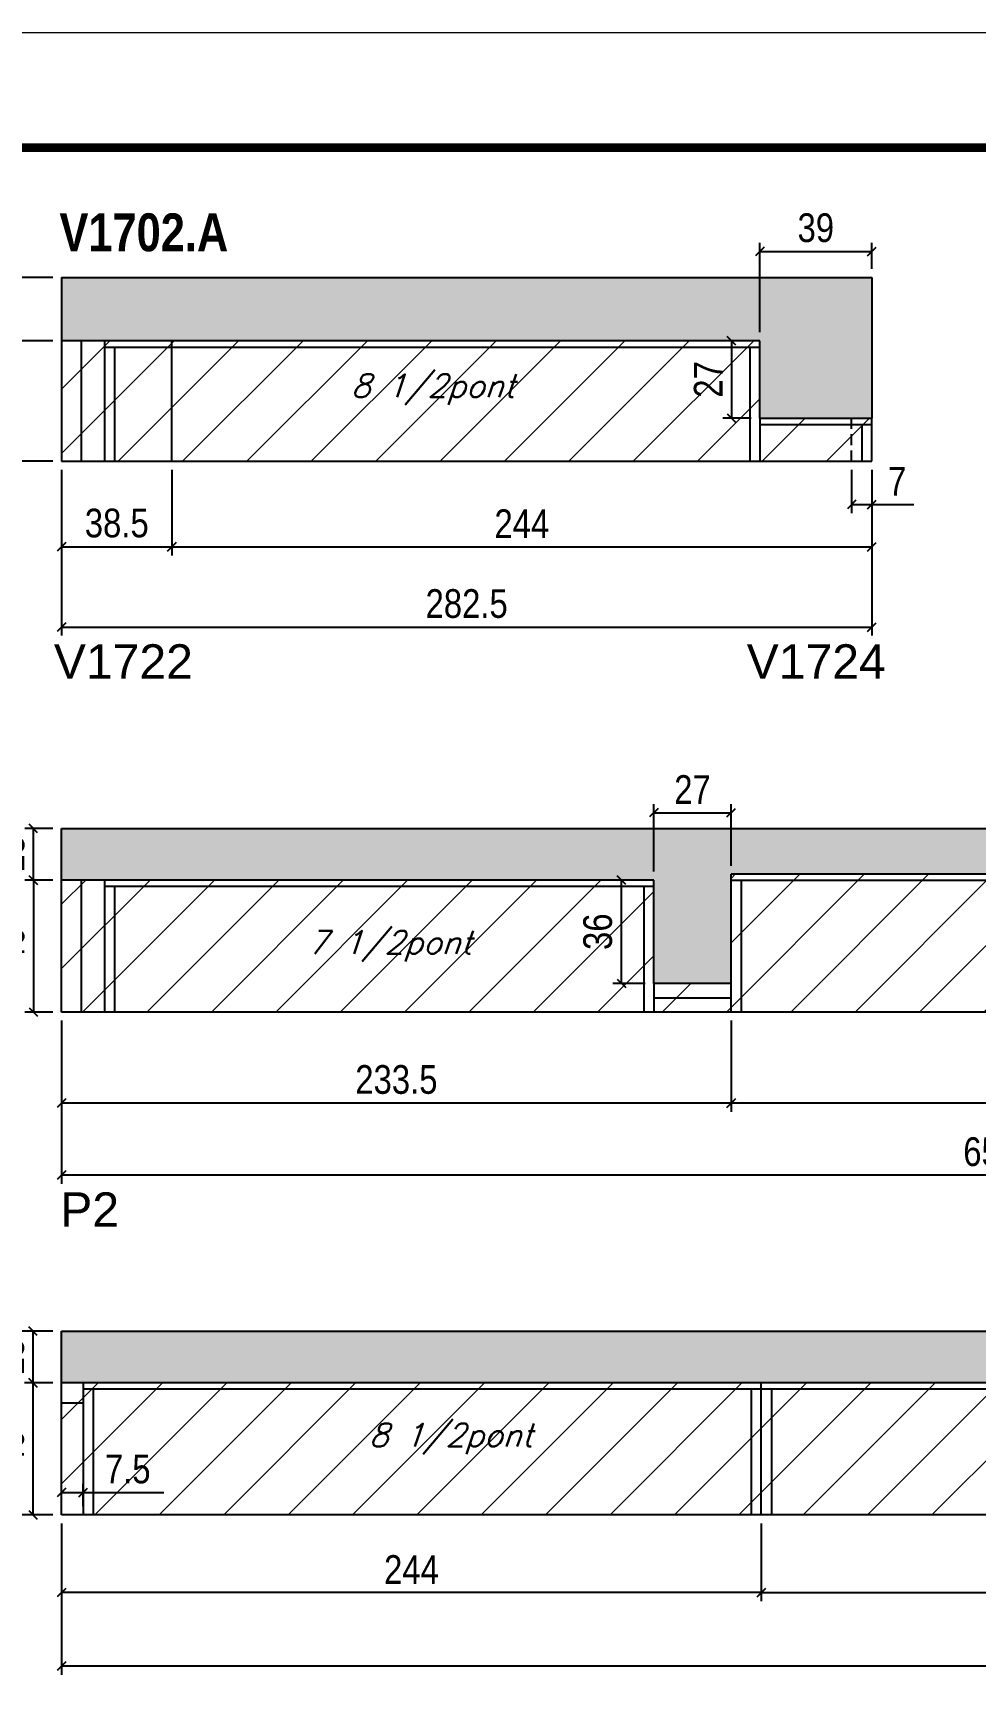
# Model space of a CAD drawing. Extents: x 3309 to 10008, y -2522 to 14608.
# Drawn here: x 6994 to 7323, y 12884 to 13459 of the extents above; entities that cross this region are included whole.
import ezdxf

# ---------------------------------------------------------------- set-up
doc = ezdxf.new("R2010")
doc.units = 0
doc.linetypes.add('DASHED', pattern=[0.75, 0.5, -0.25])
doc.linetypes.add('HIDDEN', pattern=[0.375, 0.25, -0.125])
for name, color, linetype in [('5', 5, 'Continuous'), ('COTA', 241, 'Continuous'), ('NOMENCLATURA', 7, 'Continuous'), ('Painéis', 200, 'Continuous'), ('SARR_2.2x10', 60, 'Continuous'), ('SARR_2.2x7', 40, 'Continuous'), ('SARR_3.5x7', 81, 'Continuous'), ('texto', 7, 'Continuous')]:
    doc.layers.add(name, color=color, linetype=linetype)
for name, color, linetype, lineweight in [('Folhas', 255, 'Continuous', 9), ('Hachura', 251, 'Continuous', 9), ('SARRAFO DE PRESSAO', 251, 'DASHED', 9)]:
    doc.layers.add(name, color=color, linetype=linetype, lineweight=lineweight)
doc.styles.add('COTA TECNICA', font='techl___.ttf', dxfattribs={"height": 10})
doc.styles.add('Romans', font='romans.shx')
doc.styles.get("Standard").update_dxf_attribs({"font": 'arial.ttf'})
doc.styles.add('TECNICA', font='techb___.ttf', dxfattribs={"height": 10})
doc.dimstyles.new('PAINEL', dxfattribs={"dimtxt": 10, "dimasz": 3, "dimexe": 3, "dimexo": 3, "dimgap": 3, "dimtad": 1, "dimdec": 1, "dimzin": 12, "dimdsep": 46, "dimtxsty": 'COTA TECNICA', "dimblk1": 'OBLIQUE', "dimblk2": 'OBLIQUE', "dimsah": 1, "dimcen": 0.9, "dimclrd": 4, "dimclre": 4, "dimclrt": 240, "dimadec": 1, "dimazin": 3, "dimtfac": 1, "dimtdec": 1, "dimtmove": 0, "dimatfit": 3, "dimfxl": 1, "dimtolj": 1, "dimtzin": 12, "dimarcsym": 0})

# ---------------------------------------------------------------- blocks, each defined once
blk = doc.blocks.new('9999999999')
at = {"layer": 'Folhas'}
blk.add_lwpolyline([(98138.98, 34190.21), (99623.98, 34190.21), (99623.98, 35240.21), (98138.98, 35240.21)], close=True, dxfattribs=at)
at = {"layer": 'Folhas', "color": 30, "const_width": 3}
blk.add_lwpolyline([(98213.98, 34230.21), (99583.98, 34230.21), (99583.98, 35200.21), (98213.98, 35200.21)], close=True, dxfattribs=at)
blk = doc.blocks.new('_Oblique')
at = {"color": 0, "linetype": 'ByBlock', "lineweight": -2}
blk.add_line((-0.5, -0.5), (0.5, 0.5), dxfattribs=at)
blk = doc.blocks.new('*D2428')
at = {"layer": 'COTA', "color": 4, "lineweight": -2, "transparency": 16777216}
for p, q in [((7004.1, 13307.02), (7004.1, 13249.2)), ((7286.6, 13307.02), (7286.6, 13249.2)), ((7004.1, 13252.2), (7286.6, 13252.2))]:
    blk.add_line(p, q, dxfattribs=at)
at = {"layer": 'Defpoints', "color": 0, "transparency": 16777216}
for p in [(7004.1, 13310.02), (7286.6, 13310.02), (7286.6, 13252.2)]:
    blk.add_point(p, dxfattribs=at)
at = {"layer": 'COTA', "color": 4, "lineweight": -2, "transparency": 16777216, "xscale": 3, "yscale": 3, "zscale": 3, "rotation": 180}
blk.add_blockref('_Oblique', (7004.1, 13252.2), dxfattribs=at)
at = {"layer": 'COTA', "color": 4, "lineweight": -2, "transparency": 16777216, "xscale": 3, "yscale": 3, "zscale": 3}
blk.add_blockref('_Oblique', (7286.6, 13252.2), dxfattribs=at)
at = {"layer": 'COTA', "color": 240, "transparency": 16777216, "insert": (7145.35, 13260.33), "char_height": 10, "attachment_point": 5, "style": 'COTA TECNICA'}
blk.add_mtext('\\A1;282.5', dxfattribs=at)
blk = doc.blocks.new('*D2429')
at = {"layer": 'COTA', "color": 4, "lineweight": -2, "transparency": 16777216}
for p, q in [((7001.1, 13374.02), (6980.42, 13374.02)), ((6983.42, 13352.02), (6983.42, 13374.02)), ((7001.1, 13352.02), (6980.42, 13352.02))]:
    blk.add_line(p, q, dxfattribs=at)
at = {"layer": 'Defpoints', "color": 0, "transparency": 16777216}
for p in [(6983.42, 13374.02), (7004.1, 13374.02), (7004.1, 13352.02)]:
    blk.add_point(p, dxfattribs=at)
at = {"layer": 'COTA', "color": 4, "lineweight": -2, "transparency": 16777216, "xscale": 3, "yscale": 3, "zscale": 3}
for p, rotation in [((6983.42, 13374.02), 90), ((6983.42, 13352.02), 270)]:
    blk.add_blockref('_Oblique', p, dxfattribs=dict(at, rotation=rotation))
at = {"layer": 'COTA', "color": 240, "transparency": 16777216, "insert": (6975.42, 13363.02), "char_height": 10, "attachment_point": 5, "rotation": 90, "style": 'COTA TECNICA'}
blk.add_mtext('\\A1;22', dxfattribs=at)
blk = doc.blocks.new('*D2430')
at = {"layer": 'COTA', "color": 4, "lineweight": -2, "transparency": 16777216}
for p, q in [((7001.1, 13352.02), (6980.42, 13352.02)), ((6983.42, 13352.02), (6983.42, 13310.02)), ((7001.1, 13310.02), (6980.42, 13310.02))]:
    blk.add_line(p, q, dxfattribs=at)
at = {"layer": 'Defpoints', "color": 0, "transparency": 16777216}
for p in [(7004.1, 13352.02), (6983.42, 13310.02), (7004.1, 13310.02)]:
    blk.add_point(p, dxfattribs=at)
at = {"layer": 'COTA', "color": 4, "lineweight": -2, "transparency": 16777216, "xscale": 3, "yscale": 3, "zscale": 3}
for p, rotation in [((6983.42, 13352.02), 90), ((6983.42, 13310.02), 270)]:
    blk.add_blockref('_Oblique', p, dxfattribs=dict(at, rotation=rotation))
at = {"layer": 'COTA', "color": 240, "transparency": 16777216, "insert": (6975.34, 13331.02), "char_height": 10, "attachment_point": 5, "rotation": 90, "style": 'COTA TECNICA'}
blk.add_mtext('\\A1;42', dxfattribs=at)
blk = doc.blocks.new('*D2431')
at = {"layer": 'COTA', "color": 4, "lineweight": -2, "transparency": 16777216}
for p, q in [((7001.1, 13374.02), (6950.18, 13374.02)), ((6953.18, 13310.02), (6953.18, 13374.02)), ((7001.1, 13310.02), (6950.18, 13310.02))]:
    blk.add_line(p, q, dxfattribs=at)
at = {"layer": 'Defpoints', "color": 0, "transparency": 16777216}
for p in [(6953.18, 13374.02), (7004.1, 13374.02), (7004.1, 13310.02)]:
    blk.add_point(p, dxfattribs=at)
at = {"layer": 'COTA', "color": 4, "lineweight": -2, "transparency": 16777216, "xscale": 3, "yscale": 3, "zscale": 3}
for p, rotation in [((6953.18, 13374.02), 90), ((6953.18, 13310.02), 270)]:
    blk.add_blockref('_Oblique', p, dxfattribs=dict(at, rotation=rotation))
at = {"layer": 'COTA', "color": 240, "transparency": 16777216, "insert": (6945.08, 13342.02), "char_height": 10, "attachment_point": 5, "rotation": 90, "style": 'COTA TECNICA'}
blk.add_mtext('\\A1;64', dxfattribs=at)
blk = doc.blocks.new('*D2432')
at = {"layer": 'COTA', "color": 4, "lineweight": -2, "transparency": 16777216}
for p, q in [((7004.1, 13307.02), (7004.1, 13277.15)), ((7042.6, 13307.02), (7042.6, 13277.15)), ((7004.1, 13280.15), (7042.6, 13280.15))]:
    blk.add_line(p, q, dxfattribs=at)
at = {"layer": 'Defpoints', "color": 0, "transparency": 16777216}
for p in [(7004.1, 13310.02), (7042.6, 13310.02), (7042.6, 13280.15)]:
    blk.add_point(p, dxfattribs=at)
at = {"layer": 'COTA', "color": 4, "lineweight": -2, "transparency": 16777216, "xscale": 3, "yscale": 3, "zscale": 3, "rotation": 180}
blk.add_blockref('_Oblique', (7004.1, 13280.15), dxfattribs=at)
at = {"layer": 'COTA', "color": 4, "lineweight": -2, "transparency": 16777216, "xscale": 3, "yscale": 3, "zscale": 3}
blk.add_blockref('_Oblique', (7042.6, 13280.15), dxfattribs=at)
at = {"layer": 'COTA', "color": 240, "transparency": 16777216, "insert": (7023.35, 13288.4), "char_height": 10, "attachment_point": 5, "style": 'COTA TECNICA'}
blk.add_mtext('\\A1;38.5', dxfattribs=at)
blk = doc.blocks.new('*D2433')
at = {"layer": 'COTA', "color": 4, "lineweight": -2, "transparency": 16777216}
for p, q in [((7042.6, 13307.02), (7042.6, 13277.15)), ((7286.6, 13307.02), (7286.6, 13277.15)), ((7042.6, 13280.15), (7286.6, 13280.15))]:
    blk.add_line(p, q, dxfattribs=at)
at = {"layer": 'Defpoints', "color": 0, "transparency": 16777216}
for p in [(7042.6, 13310.02), (7286.6, 13310.02), (7286.6, 13280.15)]:
    blk.add_point(p, dxfattribs=at)
at = {"layer": 'COTA', "color": 4, "lineweight": -2, "transparency": 16777216, "xscale": 3, "yscale": 3, "zscale": 3, "rotation": 180}
blk.add_blockref('_Oblique', (7042.6, 13280.15), dxfattribs=at)
at = {"layer": 'COTA', "color": 4, "lineweight": -2, "transparency": 16777216, "xscale": 3, "yscale": 3, "zscale": 3}
blk.add_blockref('_Oblique', (7286.6, 13280.15), dxfattribs=at)
at = {"layer": 'COTA', "color": 240, "transparency": 16777216, "insert": (7164.6, 13288.23), "char_height": 10, "attachment_point": 5, "style": 'COTA TECNICA'}
blk.add_mtext('\\A1;244', dxfattribs=at)
blk = doc.blocks.new('*D2434')
at = {"layer": 'COTA', "color": 4, "lineweight": -2, "transparency": 16777216}
for p, q in [((7279.6, 13307.02), (7279.6, 13291.93)), ((7286.6, 13307.02), (7286.6, 13291.93)), ((7279.6, 13294.93), (7286.6, 13294.93)), ((7286.6, 13294.93), (7301.33, 13294.93))]:
    blk.add_line(p, q, dxfattribs=at)
at = {"layer": 'Defpoints', "color": 0, "transparency": 16777216}
for p in [(7279.6, 13310.02), (7286.6, 13310.02), (7286.6, 13294.93)]:
    blk.add_point(p, dxfattribs=at)
at = {"layer": 'COTA', "color": 4, "lineweight": -2, "transparency": 16777216, "xscale": 3, "yscale": 3, "zscale": 3, "rotation": 180}
blk.add_blockref('_Oblique', (7279.6, 13294.93), dxfattribs=at)
at = {"layer": 'COTA', "color": 4, "lineweight": -2, "transparency": 16777216, "xscale": 3, "yscale": 3, "zscale": 3}
blk.add_blockref('_Oblique', (7286.6, 13294.93), dxfattribs=at)
at = {"layer": 'COTA', "color": 240, "transparency": 16777216, "insert": (7295.46, 13303.01), "char_height": 10, "attachment_point": 5, "style": 'COTA TECNICA'}
blk.add_mtext('\\A1;7', dxfattribs=at)
blk = doc.blocks.new('*D2435')
at = {"layer": 'COTA', "color": 4, "lineweight": -2, "transparency": 16777216}
for p, q in [((7247.6, 13355.02), (7247.6, 13386.1)), ((7286.6, 13377.02), (7286.6, 13386.1)), ((7247.6, 13383.1), (7286.6, 13383.1))]:
    blk.add_line(p, q, dxfattribs=at)
at = {"layer": 'Defpoints', "color": 0, "transparency": 16777216}
for p in [(7286.6, 13383.1), (7286.6, 13374.02), (7247.6, 13352.02)]:
    blk.add_point(p, dxfattribs=at)
at = {"layer": 'COTA', "color": 4, "lineweight": -2, "transparency": 16777216, "xscale": 3, "yscale": 3, "zscale": 3, "rotation": 180}
blk.add_blockref('_Oblique', (7247.6, 13383.1), dxfattribs=at)
at = {"layer": 'COTA', "color": 4, "lineweight": -2, "transparency": 16777216, "xscale": 3, "yscale": 3, "zscale": 3}
blk.add_blockref('_Oblique', (7286.6, 13383.1), dxfattribs=at)
at = {"layer": 'COTA', "color": 240, "transparency": 16777216, "insert": (7267.1, 13391.35), "char_height": 10, "attachment_point": 5, "style": 'COTA TECNICA'}
blk.add_mtext('\\A1;39', dxfattribs=at)
blk = doc.blocks.new('*D2436')
at = {"layer": 'COTA', "color": 4, "lineweight": -2, "transparency": 16777216}
for p, q in [((7244.6, 13352.02), (7234.66, 13352.02)), ((7237.66, 13352.02), (7237.66, 13325.02)), ((7244.6, 13325.02), (7234.66, 13325.02))]:
    blk.add_line(p, q, dxfattribs=at)
at = {"layer": 'Defpoints', "color": 0, "transparency": 16777216}
for p in [(7247.6, 13352.02), (7237.66, 13325.02), (7247.6, 13325.02)]:
    blk.add_point(p, dxfattribs=at)
at = {"layer": 'COTA', "color": 4, "lineweight": -2, "transparency": 16777216, "xscale": 3, "yscale": 3, "zscale": 3}
for p, rotation in [((7237.66, 13352.02), 90), ((7237.66, 13325.02), 270)]:
    blk.add_blockref('_Oblique', p, dxfattribs=dict(at, rotation=rotation))
at = {"layer": 'COTA', "color": 240, "transparency": 16777216, "insert": (7229.58, 13338.52), "char_height": 10, "attachment_point": 5, "rotation": 90, "style": 'COTA TECNICA'}
blk.add_mtext('\\A1;27', dxfattribs=at)
blk = doc.blocks.new('*D2419')
at = {"layer": 'COTA', "color": 4, "linetype": 'ByBlock', "lineweight": -2, "transparency": 16777216}
for p, q in [((7237.6, 13115), (7237.6, 13083.2)), ((7481.6, 13115), (7481.6, 13083.2)), ((7481.6, 13086.2), (7237.6, 13086.2))]:
    blk.add_line(p, q, dxfattribs=at)
at = {"layer": 'Defpoints', "color": 0, "linetype": 'ByBlock', "transparency": 16777216}
for p in [(7237.6, 13118), (7481.6, 13118), (7237.6, 13086.2)]:
    blk.add_point(p, dxfattribs=at)
at = {"layer": 'COTA', "color": 4, "linetype": 'ByBlock', "lineweight": -2, "transparency": 16777216, "xscale": 3, "yscale": 3, "zscale": 3, "rotation": 180}
blk.add_blockref('_Oblique', (7237.6, 13086.2), dxfattribs=at)
at = {"layer": 'COTA', "color": 4, "linetype": 'ByBlock', "lineweight": -2, "transparency": 16777216, "xscale": 3, "yscale": 3, "zscale": 3}
blk.add_blockref('_Oblique', (7481.6, 13086.2), dxfattribs=at)
at = {"layer": 'COTA', "color": 240, "linetype": 'ByBlock', "transparency": 16777216, "insert": (7359.6, 13094.28), "char_height": 10, "attachment_point": 5, "style": 'COTA TECNICA'}
blk.add_mtext('\\A1;244', dxfattribs=at)
blk = doc.blocks.new('*D2420')
at = {"layer": 'COTA', "color": 4, "linetype": 'ByBlock', "lineweight": -2, "transparency": 16777216}
for p, q in [((7004.1, 13115), (7004.1, 13083.2)), ((7237.6, 13115), (7237.6, 13083.2)), ((7237.6, 13086.2), (7004.1, 13086.2))]:
    blk.add_line(p, q, dxfattribs=at)
at = {"layer": 'Defpoints', "color": 0, "linetype": 'ByBlock', "transparency": 16777216}
for p in [(7004.1, 13118), (7237.6, 13118), (7004.1, 13086.2)]:
    blk.add_point(p, dxfattribs=at)
at = {"layer": 'COTA', "color": 4, "linetype": 'ByBlock', "lineweight": -2, "transparency": 16777216, "xscale": 3, "yscale": 3, "zscale": 3, "rotation": 180}
blk.add_blockref('_Oblique', (7004.1, 13086.2), dxfattribs=at)
at = {"layer": 'COTA', "color": 4, "linetype": 'ByBlock', "lineweight": -2, "transparency": 16777216, "xscale": 3, "yscale": 3, "zscale": 3}
blk.add_blockref('_Oblique', (7237.6, 13086.2), dxfattribs=at)
at = {"layer": 'COTA', "color": 240, "linetype": 'ByBlock', "transparency": 16777216, "insert": (7120.85, 13094.42), "char_height": 10, "attachment_point": 5, "style": 'COTA TECNICA'}
blk.add_mtext('\\A1;233.5', dxfattribs=at)
blk = doc.blocks.new('*D2445')
at = {"layer": 'COTA', "color": 4, "linetype": 'ByBlock', "lineweight": -2, "transparency": 16777216}
for p, q in [((7004.1, 13115), (7004.1, 13058.15)), ((7661.6, 13115), (7661.6, 13058.15)), ((7661.6, 13061.15), (7004.1, 13061.15))]:
    blk.add_line(p, q, dxfattribs=at)
at = {"layer": 'Defpoints', "color": 0, "linetype": 'ByBlock', "transparency": 16777216}
for p in [(7004.1, 13118), (7661.6, 13118), (7004.1, 13061.15)]:
    blk.add_point(p, dxfattribs=at)
at = {"layer": 'COTA', "color": 4, "linetype": 'ByBlock', "lineweight": -2, "transparency": 16777216, "xscale": 3, "yscale": 3, "zscale": 3, "rotation": 180}
blk.add_blockref('_Oblique', (7004.1, 13061.15), dxfattribs=at)
at = {"layer": 'COTA', "color": 4, "linetype": 'ByBlock', "lineweight": -2, "transparency": 16777216, "xscale": 3, "yscale": 3, "zscale": 3}
blk.add_blockref('_Oblique', (7661.6, 13061.15), dxfattribs=at)
at = {"layer": 'COTA', "color": 240, "linetype": 'ByBlock', "transparency": 16777216, "insert": (7332.85, 13069.26), "char_height": 10, "attachment_point": 5, "style": 'COTA TECNICA'}
blk.add_mtext('\\A1;657.5', dxfattribs=at)
blk = doc.blocks.new('*D2446')
at = {"layer": 'COTA', "color": 4, "lineweight": -2, "transparency": 16777216}
for p, q in [((7207.6, 13164), (7196.31, 13164)), ((7199.31, 13128), (7199.31, 13164)), ((7207.6, 13128), (7196.31, 13128))]:
    blk.add_line(p, q, dxfattribs=at)
at = {"layer": 'Defpoints', "color": 0, "transparency": 16777216}
for p in [(7199.31, 13164), (7210.6, 13164), (7210.6, 13128)]:
    blk.add_point(p, dxfattribs=at)
at = {"layer": 'COTA', "color": 4, "lineweight": -2, "transparency": 16777216, "xscale": 3, "yscale": 3, "zscale": 3}
for p, rotation in [((7199.31, 13164), 90), ((7199.31, 13128), 270)]:
    blk.add_blockref('_Oblique', p, dxfattribs=dict(at, rotation=rotation))
at = {"layer": 'COTA', "color": 240, "transparency": 16777216, "insert": (7191.09, 13146), "char_height": 10, "attachment_point": 5, "rotation": 90, "style": 'COTA TECNICA'}
blk.add_mtext('\\A1;36', dxfattribs=at)
blk = doc.blocks.new('*D2449')
at = {"layer": 'COTA', "color": 4, "lineweight": -2, "transparency": 16777216}
for p, q in [((7001.1, 13164), (6991.27, 13164)), ((6994.27, 13164), (6994.27, 13118)), ((7001.1, 13118), (6991.27, 13118))]:
    blk.add_line(p, q, dxfattribs=at)
at = {"layer": 'Defpoints', "color": 0, "transparency": 16777216}
for p in [(7004.1, 13164), (6994.27, 13118), (7004.1, 13118)]:
    blk.add_point(p, dxfattribs=at)
at = {"layer": 'COTA', "color": 4, "lineweight": -2, "transparency": 16777216, "xscale": 3, "yscale": 3, "zscale": 3}
for p, rotation in [((6994.27, 13164), 90), ((6994.27, 13118), 270)]:
    blk.add_blockref('_Oblique', p, dxfattribs=dict(at, rotation=rotation))
at = {"layer": 'COTA', "color": 240, "transparency": 16777216, "insert": (6986.17, 13141), "char_height": 10, "attachment_point": 5, "rotation": 90, "style": 'COTA TECNICA'}
blk.add_mtext('\\A1;46', dxfattribs=at)
blk = doc.blocks.new('*D2450')
at = {"layer": 'COTA', "color": 4, "lineweight": -2, "transparency": 16777216}
for p, q in [((7001.1, 13182), (6991.27, 13182)), ((6994.27, 13164), (6994.27, 13182)), ((7001.1, 13164), (6991.27, 13164))]:
    blk.add_line(p, q, dxfattribs=at)
at = {"layer": 'Defpoints', "color": 0, "transparency": 16777216}
for p in [(6994.27, 13182), (7004.1, 13182), (7004.1, 13164)]:
    blk.add_point(p, dxfattribs=at)
at = {"layer": 'COTA', "color": 4, "lineweight": -2, "transparency": 16777216, "xscale": 3, "yscale": 3, "zscale": 3}
for p, rotation in [((6994.27, 13182), 90), ((6994.27, 13164), 270)]:
    blk.add_blockref('_Oblique', p, dxfattribs=dict(at, rotation=rotation))
at = {"layer": 'COTA', "color": 240, "transparency": 16777216, "insert": (6986.18, 13173), "char_height": 10, "attachment_point": 5, "rotation": 90, "style": 'COTA TECNICA'}
blk.add_mtext('\\A1;18', dxfattribs=at)
blk = doc.blocks.new('*D2451')
at = {"layer": 'COTA', "color": 4, "lineweight": -2, "transparency": 16777216}
for p, q in [((7210.6, 13167), (7210.6, 13190.49)), ((7237.6, 13169), (7237.6, 13190.49)), ((7210.6, 13187.49), (7237.6, 13187.49))]:
    blk.add_line(p, q, dxfattribs=at)
at = {"layer": 'Defpoints', "color": 0, "transparency": 16777216}
for p in [(7237.6, 13187.49), (7237.6, 13166), (7210.6, 13164)]:
    blk.add_point(p, dxfattribs=at)
at = {"layer": 'COTA', "color": 4, "lineweight": -2, "transparency": 16777216, "xscale": 3, "yscale": 3, "zscale": 3, "rotation": 180}
blk.add_blockref('_Oblique', (7210.6, 13187.49), dxfattribs=at)
at = {"layer": 'COTA', "color": 4, "lineweight": -2, "transparency": 16777216, "xscale": 3, "yscale": 3, "zscale": 3}
blk.add_blockref('_Oblique', (7237.6, 13187.49), dxfattribs=at)
at = {"layer": 'COTA', "color": 240, "transparency": 16777216, "insert": (7224.1, 13195.56), "char_height": 10, "attachment_point": 5, "style": 'COTA TECNICA'}
blk.add_mtext('\\A1;27', dxfattribs=at)
blk = doc.blocks.new('*D2421')
at = {"layer": 'COTA', "color": 4, "linetype": 'ByBlock', "lineweight": -2, "transparency": 16777216}
for p, q in [((7004.1, 12939.71), (7004.1, 12912.59)), ((7248.1, 12939.71), (7248.1, 12912.59)), ((7248.1, 12915.59), (7004.1, 12915.59))]:
    blk.add_line(p, q, dxfattribs=at)
at = {"layer": 'Defpoints', "color": 0, "linetype": 'ByBlock', "transparency": 16777216}
for p in [(7004.1, 12942.71), (7248.1, 12942.71), (7004.1, 12915.59)]:
    blk.add_point(p, dxfattribs=at)
at = {"layer": 'COTA', "color": 4, "linetype": 'ByBlock', "lineweight": -2, "transparency": 16777216, "xscale": 3, "yscale": 3, "zscale": 3, "rotation": 180}
blk.add_blockref('_Oblique', (7004.1, 12915.59), dxfattribs=at)
at = {"layer": 'COTA', "color": 4, "linetype": 'ByBlock', "lineweight": -2, "transparency": 16777216, "xscale": 3, "yscale": 3, "zscale": 3}
blk.add_blockref('_Oblique', (7248.1, 12915.59), dxfattribs=at)
at = {"layer": 'COTA', "color": 240, "linetype": 'ByBlock', "transparency": 16777216, "insert": (7126.1, 12923.66), "char_height": 10, "attachment_point": 5, "style": 'COTA TECNICA'}
blk.add_mtext('\\A1;244', dxfattribs=at)
blk = doc.blocks.new('*D2422')
at = {"layer": 'COTA', "color": 4, "lineweight": -2, "transparency": 16777216}
for p, q in [((7248.1, 12939.71), (7248.1, 12912.59)), ((7492.1, 12939.71), (7492.1, 12912.59)), ((7248.1, 12915.59), (7492.1, 12915.59))]:
    blk.add_line(p, q, dxfattribs=at)
at = {"layer": 'Defpoints', "color": 0, "transparency": 16777216}
for p in [(7248.1, 12942.71, 0), (7492.1, 12942.71, 0), (7492.1, 12915.59)]:
    blk.add_point(p, dxfattribs=at)
at = {"layer": 'COTA', "color": 4, "lineweight": -2, "transparency": 16777216, "xscale": 3, "yscale": 3, "zscale": 3, "rotation": 180}
blk.add_blockref('_Oblique', (7248.1, 12915.59), dxfattribs=at)
at = {"layer": 'COTA', "color": 4, "lineweight": -2, "transparency": 16777216, "xscale": 3, "yscale": 3, "zscale": 3}
blk.add_blockref('_Oblique', (7492.1, 12915.59), dxfattribs=at)
at = {"layer": 'COTA', "color": 240, "transparency": 16777216, "insert": (7370.1, 12923.66), "char_height": 10, "attachment_point": 5, "style": 'COTA TECNICA'}
blk.add_mtext('\\A1;244', dxfattribs=at)
blk = doc.blocks.new('*D2455')
at = {"layer": 'COTA', "color": 4, "lineweight": -2, "transparency": 16777216}
for p, q in [((7004.1, 12939.71), (7004.1, 12886.93)), ((7683.6, 12939.71), (7683.6, 12886.93)), ((7683.6, 12889.93), (7004.1, 12889.93))]:
    blk.add_line(p, q, dxfattribs=at)
at = {"layer": 'Defpoints', "color": 0, "transparency": 16777216}
for p in [(7004.1, 12942.71, 0), (7683.6, 12942.71, 0), (7004.1, 12889.93)]:
    blk.add_point(p, dxfattribs=at)
at = {"layer": 'COTA', "color": 4, "lineweight": -2, "transparency": 16777216, "xscale": 3, "yscale": 3, "zscale": 3, "rotation": 180}
blk.add_blockref('_Oblique', (7004.1, 12889.93), dxfattribs=at)
at = {"layer": 'COTA', "color": 4, "lineweight": -2, "transparency": 16777216, "xscale": 3, "yscale": 3, "zscale": 3}
blk.add_blockref('_Oblique', (7683.6, 12889.93), dxfattribs=at)
at = {"layer": 'COTA', "color": 240, "transparency": 16777216, "insert": (7343.85, 12898.07), "char_height": 10, "attachment_point": 5, "style": 'COTA TECNICA'}
blk.add_mtext('\\A1;679.5', dxfattribs=at)
blk = doc.blocks.new('*D2456')
at = {"layer": 'COTA', "color": 4, "lineweight": -2, "transparency": 16777216}
for p, q in [((7001.1, 12988.71), (6991.15, 12988.71)), ((6994.15, 12942.71), (6994.15, 12988.71)), ((7001.1, 12942.71), (6991.15, 12942.71))]:
    blk.add_line(p, q, dxfattribs=at)
at = {"layer": 'Defpoints', "color": 0, "transparency": 16777216}
for p in [(6994.15, 12988.71), (7004.1, 12988.71), (7004.1, 12942.71)]:
    blk.add_point(p, dxfattribs=at)
at = {"layer": 'COTA', "color": 4, "lineweight": -2, "transparency": 16777216, "xscale": 3, "yscale": 3, "zscale": 3}
for p, rotation in [((6994.15, 12988.71), 90), ((6994.15, 12942.71), 270)]:
    blk.add_blockref('_Oblique', p, dxfattribs=dict(at, rotation=rotation))
at = {"layer": 'COTA', "color": 240, "transparency": 16777216, "insert": (6986.04, 12965.71), "char_height": 10, "attachment_point": 5, "rotation": 90, "style": 'COTA TECNICA'}
blk.add_mtext('\\A1;46', dxfattribs=at)
blk = doc.blocks.new('*D2457')
at = {"layer": 'COTA', "color": 4, "lineweight": -2, "transparency": 16777216}
for p, q in [((7001.1, 13006.71), (6991.15, 13006.71)), ((6994.15, 12988.71), (6994.15, 13006.71)), ((7001.1, 12988.71), (6991.15, 12988.71))]:
    blk.add_line(p, q, dxfattribs=at)
at = {"layer": 'Defpoints', "color": 0, "transparency": 16777216}
for p in [(6994.15, 13006.71), (7004.1, 13006.71), (7004.1, 12988.71)]:
    blk.add_point(p, dxfattribs=at)
at = {"layer": 'COTA', "color": 4, "lineweight": -2, "transparency": 16777216, "xscale": 3, "yscale": 3, "zscale": 3}
for p, rotation in [((6994.15, 13006.71), 90), ((6994.15, 12988.71), 270)]:
    blk.add_blockref('_Oblique', p, dxfattribs=dict(at, rotation=rotation))
at = {"layer": 'COTA', "color": 240, "transparency": 16777216, "insert": (6986.05, 12997.71), "char_height": 10, "attachment_point": 5, "rotation": 90, "style": 'COTA TECNICA'}
blk.add_mtext('\\A1;18', dxfattribs=at)
blk = doc.blocks.new('*D2458')
at = {"layer": 'COTA', "color": 4, "lineweight": -2, "transparency": 16777216}
for p, q in [((7001.1, 13006.71), (6965.52, 13006.71)), ((6968.52, 12942.71), (6968.52, 13006.71)), ((7001.1, 12942.71), (6965.52, 12942.71))]:
    blk.add_line(p, q, dxfattribs=at)
at = {"layer": 'Defpoints', "color": 0, "transparency": 16777216}
for p in [(6968.52, 13006.71), (7004.1, 13006.71), (7004.1, 12942.71)]:
    blk.add_point(p, dxfattribs=at)
at = {"layer": 'COTA', "color": 4, "lineweight": -2, "transparency": 16777216, "xscale": 3, "yscale": 3, "zscale": 3}
for p, rotation in [((6968.52, 13006.71), 90), ((6968.52, 12942.71), 270)]:
    blk.add_blockref('_Oblique', p, dxfattribs=dict(at, rotation=rotation))
at = {"layer": 'COTA', "color": 240, "transparency": 16777216, "insert": (6960.41, 12974.71), "char_height": 10, "attachment_point": 5, "rotation": 90, "style": 'COTA TECNICA'}
blk.add_mtext('\\A1;64', dxfattribs=at)
blk = doc.blocks.new('*D2459')
at = {"layer": 'COTA', "color": 4, "lineweight": -2, "transparency": 16777216}
for p, q in [((7004.1, 12945.71), (7004.1, 12953.5)), ((7011.6, 12945.71), (7011.6, 12953.5)), ((7004.1, 12950.5), (7011.6, 12950.5)), ((7011.6, 12950.5), (7039.75, 12950.5))]:
    blk.add_line(p, q, dxfattribs=at)
at = {"layer": 'Defpoints', "color": 0, "transparency": 16777216}
for p in [(7011.6, 12950.5), (7004.1, 12942.71), (7011.6, 12942.71)]:
    blk.add_point(p, dxfattribs=at)
at = {"layer": 'COTA', "color": 4, "lineweight": -2, "transparency": 16777216, "xscale": 3, "yscale": 3, "zscale": 3, "rotation": 180}
blk.add_blockref('_Oblique', (7004.1, 12950.5), dxfattribs=at)
at = {"layer": 'COTA', "color": 4, "lineweight": -2, "transparency": 16777216, "xscale": 3, "yscale": 3, "zscale": 3}
blk.add_blockref('_Oblique', (7011.6, 12950.5), dxfattribs=at)
at = {"layer": 'COTA', "color": 240, "transparency": 16777216, "insert": (7027.17, 12958.61), "char_height": 10, "attachment_point": 5, "style": 'COTA TECNICA'}
blk.add_mtext('\\A1;7.5', dxfattribs=at)

msp = doc.modelspace()

# ---------------------------------------------------------------- hatches: boundary and pattern name
at = {"layer": 'COTA'}
h = msp.add_hatch(dxfattribs=at)
h.set_pattern_fill('AR-CONC', color=256, scale=0.03)
h.set_pattern_definition([(50, (-41.1833, 0), (5.4655401, -0.4781726), [0.5715, -6.2865]), (355, (-41.1833, 0), (-1.0573026, 5.7317054), [0.4572, -5.0292175]), (100.451445, (-40.728, -0.04), (4.4082374, 5.2535326), [0.4857003, -5.3427073]), (46.1842, (-41.183, 1.524), (8.1323712, -1.2612698), [0.85725, -9.42975]), (96.63556, (-40.506, 1.419), (7.122124, 7.4227837), [0.7285507, -8.0140682]), (351.18415, (-41.183, 1.524), (7.122124, 7.4227837), [0.685799, -7.543792]), (21, (-40.4213, 1.143), (4.5484317, -3.067956), [0.5715, -6.2865]), (326, (-40.4213, 1.143), (1.8540609, 5.525639), [0.4572, -5.0292]), (71.451445, (-40.0423, 0.8873), (6.4024926, 2.457683), [0.4857003, -5.3426981]), (37.5, (-41.1833, 0), (0.0926581, 2.53665117), [0, -4.96824, 0, -5.1054, 0, -5.04825]), (7.5, (-41.1833, 0), (2.00458988, 3.00541724), [0, -2.91084, 0, -4.85394, 0, -1.92405]), (327.5, (-42.8826, 0), (4.06771786, -0.17186232), [0, -1.905, 0, -5.9436, 0, -7.8867]), (317.5, (-43.6446, 0), (4.4438754, 0.7627947), [0, -2.4765, 0, -3.94716, 0, -5.6007])])
h.paths.add_polyline_path([(7247.6, 13325.02), (7286.6, 13325.02), (7286.6, 13374.02), (7004.1, 13374.02), (7004.1, 13352.02), (7247.6, 13352.02)])
h = msp.add_hatch(dxfattribs=at)
h.set_pattern_fill('AR-CONC', color=256, scale=0.03)
h.set_pattern_definition([(50, (-7.5, 25.403), (5.4655401, -0.4781726), [0.5715, -6.2865]), (355, (-7.5, 25.403), (-1.0573026, 5.7317054), [0.4572, -5.0292175]), (100.451445, (-7.0445, 25.3633), (4.4082374, 5.2535326), [0.4857003, -5.3427073]), (46.1842, (-7.5, 26.927), (8.1323712, -1.2612698), [0.85725, -9.42975]), (96.63556, (-6.822, 26.822), (7.122124, 7.4227837), [0.7285507, -8.0140682]), (351.18415, (-7.5, 26.927), (7.122124, 7.4227837), [0.685799, -7.543792]), (21, (-6.738, 26.546), (4.5484317, -3.067956), [0.5715, -6.2865]), (326, (-6.738, 26.546), (1.8540609, 5.525639), [0.4572, -5.0292]), (71.451445, (-6.359, 26.2905), (6.4024926, 2.457683), [0.4857003, -5.3426981]), (37.5, (-7.5, 25.4031), (0.0926581, 2.53665117), [0, -4.96824, 0, -5.1054, 0, -5.04825]), (7.5, (-7.5, 25.4031), (2.00458988, 3.00541724), [0, -2.91084, 0, -4.85394, 0, -1.92405]), (327.5, (-9.1993, 25.4031), (4.06771786, -0.17186232), [0, -1.905, 0, -5.9436, 0, -7.8867]), (317.5, (-9.9613, 25.403), (4.4438754, 0.7627947), [0, -2.4765, 0, -3.94716, 0, -5.6007])])
h.paths.add_polyline_path([(7237.6, 13166), (7639.6, 13166), (7639.6, 13128), (7661.6, 13128), (7661.6, 13182), (7004.1, 13182), (7004.1, 13164), (7210.6, 13164), (7210.6, 13128), (7237.6, 13128)])
h = msp.add_hatch(dxfattribs=at)
h.set_pattern_fill('AR-CONC', color=256, scale=0.03)
h.set_pattern_definition([(50, (3261.9884, 3454.396), (5.46554, -0.4781726), [0.5715, -6.2865]), (355, (3261.9884, 3454.396), (-1.0573026, 5.7317054), [0.4572, -5.0292175]), (100.451445, (3262.444, 3454.356), (4.4082374, 5.2535326), [0.4857003, -5.3427073]), (46.1842, (3261.9884, 3455.92), (8.1323712, -1.26127), [0.85725, -9.42975]), (96.63556, (3262.666, 3455.815), (7.122124, 7.422784), [0.728551, -8.014068]), (351.18415, (3261.9884, 3455.92), (7.122124, 7.422784), [0.685799, -7.543792]), (21, (3262.7504, 3455.539), (4.5484317, -3.067956), [0.5715, -6.2865]), (326, (3262.7504, 3455.539), (1.854061, 5.525639), [0.4572, -5.0292]), (71.451445, (3263.1295, 3455.2833), (6.4024926, 2.457683), [0.4857003, -5.342698]), (37.5, (3261.9884, 3454.396), (0.0926581, 2.53665117), [0, -4.96824, 0, -5.1054, 0, -5.04825]), (7.5, (3261.9884, 3454.396), (2.0045899, 3.00541724), [0, -2.91084, 0, -4.85394, 0, -1.92405]), (327.5, (3260.2892, 3454.396), (4.06771786, -0.17186232), [0, -1.905, 0, -5.9436, 0, -7.8867]), (317.5, (3259.527, 3454.396), (4.4438754, 0.7627947), [0, -2.4765, 0, -3.94716, 0, -5.6007])])
h.paths.add_polyline_path([(7683.6, 12988.71), (7683.6, 13006.71), (7004.1, 13006.71), (7004.1, 12988.71)])
at = {"layer": 'Hachura', "linetype": 'ByBlock'}
h = msp.add_hatch(dxfattribs=at)
h.set_pattern_fill('ANSI31', color=256, scale=5)
h.paths.add_polyline_path([(7004.1, 13310.02), (7042.6, 13310.02), (7042.6, 13352.02), (7004.1, 13352.02)])
h.paths.add_polyline_path([(7286.6, 13310.02), (7286.6, 13325.02), (7247.6, 13325.02), (7247.6, 13352.02), (7042.6, 13352.02), (7042.6, 13310.02)])
h.paths.add_polyline_path([(7622.71, 13310.02), (7622.71, 13352.02), (7378.71, 13352.02), (7378.71, 13310.02)])
h.paths.add_polyline_path([(7756.71, 13310.02), (7756.71, 13352.02), (7622.71, 13352.02), (7622.71, 13310.02)])
h.paths.add_polyline_path([(7878.71, 13310.02), (7878.71, 13352.02), (7756.71, 13352.02), (7756.71, 13310.02)])
h.paths.add_polyline_path([(7481.6, 13166), (7481.6, 13118), (7661.6, 13118), (7661.6, 13128), (7639.6, 13128), (7639.6, 13166)])
h.paths.add_polyline_path([(7237.6, 13166), (7237.6, 13118), (7481.6, 13118), (7481.6, 13166)])
h.paths.add_polyline_path([(7237.6, 13118), (7237.6, 13128), (7210.6, 13128), (7210.6, 13164), (7004.1, 13164), (7004.1, 13118)])
h.paths.add_polyline_path([(7248.1, 12942.71), (7248.1, 12988.71), (7004.1, 12988.71), (7004.1, 12942.71)])
h.paths.add_polyline_path([(7492.1, 12942.71), (7492.1, 12988.71), (7248.1, 12988.71), (7248.1, 12942.71)])
h.paths.add_polyline_path([(7492.1, 12988.71), (7492.1, 12942.71), (7683.6, 12942.71), (7683.6, 12988.71)])
h.paths.add_polyline_path([(7777.1, 12748.05), (7777.1, 12795.05), (7533.1, 12795.05), (7533.1, 12748.05)])
h.paths.add_polyline_path([(7533.1, 12748.05), (7533.1, 12795.05), (7492.1, 12795.05), (7492.1, 12748.05)])
h.paths.add_polyline_path([(7248.1, 12795.05), (7248.1, 12748.05), (7492.1, 12748.05), (7492.1, 12795.05)])
h.paths.add_polyline_path([(7248.1, 12748.05), (7248.1, 12795.05), (7004.1, 12795.05), (7004.1, 12748.05)])

# ---------------------------------------------------------------- linework, layer by layer
at = {"layer": 'COTA'}
for p, q in [((7004.1, 13374.02), (7004.1, 13352.02)), ((7004.1, 13374.02), (7286.6, 13374.02)), ((7286.6, 13374.02), (7286.6, 13325.02)), ((7247.6, 13325.02), (7247.6, 13310.02)), ((7004.1, 13164), (7004.1, 13182)), ((7004.1, 13182), (7661.6, 13182)), ((7210.6, 13128), (7210.6, 13118)), ((7004.1, 12988.71, 0), (7004.1, 13006.71, 0)), ((7004.1, 13006.71, 0), (7683.6, 13006.71, 0))]:
    msp.add_line(p, q, dxfattribs=at)
at = {"layer": 'Painéis', "linetype": 'ByBlock'}
for p, q in [((7247.6, 13352.02), (7004.1, 13352.02)), ((7004.1, 13352.02), (7004.1, 13310.02)), ((7042.6, 13310.02), (7042.6, 13352.02)), ((7247.6, 13325.02), (7247.6, 13352.02)), ((7247.6, 13325.02), (7286.6, 13325.02)), ((7286.6, 13310.02), (7286.6, 13325.02)), ((7004.1, 13310.02), (7286.6, 13310.02)), ((7639.6, 13166), (7237.6, 13166)), ((7237.6, 13118), (7237.6, 13166)), ((7210.6, 13164), (7004.1, 13164)), ((7004.1, 13118), (7004.1, 13164)), ((7210.6, 13128), (7210.6, 13164)), ((7237.6, 13128), (7210.6, 13128)), ((7661.6, 13118), (7004.1, 13118)), ((7683.6, 12988.71, 0), (7004.1, 12988.71, 0)), ((7004.1, 12942.71, 0), (7004.1, 12988.71, 0)), ((7248.1, 12942.71, 0), (7248.1, 12988.71, 0)), ((7683.6, 12942.71, 0), (7004.1, 12942.71, 0))]:
    msp.add_line(p, q, dxfattribs=at)
at = {"layer": 'SARR_2.2x10'}
msp.add_line((7210.6, 13123), (7237.6, 13123), dxfattribs=at)
at = {"layer": 'SARR_2.2x7', "linetype": 'Continuous'}
for p, q in [((7011.1, 13310.02), (7011.1, 13352.02)), ((7019.1, 13349.82), (7247.6, 13349.82)), ((7247.6, 13322.82), (7286.6, 13322.82)), ((7011.1, 13118), (7011.1, 13164)), ((7210.6, 13161.8), (7019.1, 13161.8)), ((7481.6, 13163.8), (7237.6, 13163.8)), ((7248.1, 12986.51, 0), (7011.6, 12986.51, 0)), ((7492.1, 12986.51, 0), (7248.1, 12986.51, 0)), ((7004.1, 12981.71, 0), (7011.6, 12981.71, 0))]:
    msp.add_line(p, q, dxfattribs=at)
at = {"layer": 'SARR_2.2x7', "linetype": 'HIDDEN', "ltscale": 15}
msp.add_line((7279.6, 13310.02), (7279.6, 13325.02), dxfattribs=at)
at = {"layer": 'SARR_3.5x7'}
for p, q in [((7019.1, 13352.02), (7019.1, 13310.02)), ((7022.6, 13349.82), (7022.6, 13310.02)), ((7244.1, 13349.82), (7244.1, 13310.02)), ((7283.1, 13322.82), (7283.1, 13310.02)), ((7019.1, 13164), (7019.1, 13118)), ((7022.6, 13161.8), (7022.6, 13118)), ((7207.1, 13161.8), (7207.1, 13118)), ((7241.1, 13163.8), (7241.1, 13118)), ((7011.6, 12988.71, 0), (7011.6, 12942.71, 0)), ((7015.1, 12986.51, 0), (7015.1, 12942.71, 0)), ((7244.6, 12986.51, 0), (7244.6, 12942.71, 0)), ((7251.6, 12986.51, 0), (7251.6, 12942.71, 0))]:
    msp.add_line(p, q, dxfattribs=at)

# ---------------------------------------------------------------- block references
at = {"layer": 'SARRAFO DE PRESSAO', "color": 6, "linetype": 'ByBlock'}
msp.add_blockref('9999999999', (-91646.11, -21780.92), dxfattribs=at)

# ---------------------------------------------------------------- texts
at = {"layer": '5', "linetype": 'Continuous'}
for s, p in [('V1722', (7001.42, 13234.19)), ('V1724', (7243.01, 13234.19)), ('P2', (7003.66, 13043.14))]:
    msp.add_text(s, height=12, rotation=0.00004, dxfattribs=at).set_placement(p)
at = {"layer": 'NOMENCLATURA', "style": 'TECNICA'}
msp.add_text('V1702.A', height=13.2, dxfattribs=at).set_placement((7003.38, 13383.2))
at = {"layer": 'texto', "color": 2, "char_height": 8, "attachment_point": 5, "style": 'Romans'}
for s, insert in [('{\\Q19;\\C256;8 1/2pont}', (7133.6, 13335.02)), ('{\\Q19;\\C256;7 1/2pont}', (7118.6, 13141)), ('{\\Q19;\\C256;8 1/2pont}', (7139.85, 12969.21, 0))]:
    msp.add_mtext(s, dxfattribs=dict(at, insert=insert))

# ---------------------------------------------------------------- dimensions: what is measured, and where the dimension line sits
at = {"layer": 'COTA'}
for base, p1, p2, picture, middle in [((7286.6, 13383.1), (7247.6, 13352.02), (7286.6, 13374.02), '*D2435', (7267.1, 13391.35)), ((7042.6, 13280.15), (7004.1, 13310.02), (7042.6, 13310.02), '*D2432', (7023.35, 13288.4)), ((7286.6, 13294.93), (7279.6, 13310.02), (7286.6, 13310.02), '*D2434', (7295.46, 13303.01)), ((7237.6, 13187.49), (7210.6, 13164), (7237.6, 13166), '*D2451', (7224.1, 13195.56)), ((7011.6, 12950.5, 0), (7004.1, 12942.71, 0), (7011.6, 12942.71, 0), '*D2459', (7027.17, 12958.61, 0)), ((7004.1, 12889.93), (7683.6, 12942.71, 0), (7004.1, 12942.71, 0), '*D2455', (7343.85, 12898.07)), ((7492.1, 12915.59), (7248.1, 12942.71, 0), (7492.1, 12942.71, 0), '*D2422', (7370.1, 12923.66))]:
    dim = msp.add_linear_dim(base=base, p1=p1, p2=p2, dimstyle='PAINEL', dxfattribs=at)
    dim.commit()
    dim.dimension.update_dxf_attribs({"geometry": picture, "text_midpoint": middle})
for base, p1, p2, angle, picture, middle in [((6953.18, 13374.02), (7004.1, 13310.02), (7004.1, 13374.02), 90, '*D2431', (6945.08, 13342.02)), ((6983.42, 13374.02), (7004.1, 13352.02), (7004.1, 13374.02), 90, '*D2429', (6975.42, 13363.02)), ((6983.42, 13310.02), (7004.1, 13352.02), (7004.1, 13310.02), 90, '*D2430', (6975.34, 13331.02)), ((7237.66, 13325.02), (7247.6, 13352.02), (7247.6, 13325.02), 90, '*D2436', (7229.58, 13338.52)), ((7286.6, 13252.2), (7004.1, 13310.02), (7286.6, 13310.02), 180, '*D2428', (7145.35, 13260.33)), ((6994.27, 13182), (7004.1, 13164), (7004.1, 13182), 90, '*D2450', (6986.18, 13173)), ((6994.27, 13118), (7004.1, 13164), (7004.1, 13118), 90, '*D2449', (6986.17, 13141)), ((7199.31, 13164), (7210.6, 13128), (7210.6, 13164), 90, '*D2446', (7191.09, 13146)), ((6968.52, 13006.71, 0), (7004.1, 12942.71, 0), (7004.1, 13006.71, 0), 90, '*D2458', (6960.41, 12974.71, 0)), ((6994.15, 13006.71, 0), (7004.1, 12988.71, 0), (7004.1, 13006.71, 0), 90, '*D2457', (6986.05, 12997.71, 0)), ((6994.15, 12988.71, 0), (7004.1, 12942.71, 0), (7004.1, 12988.71, 0), 90, '*D2456', (6986.04, 12965.71, 0))]:
    dim = msp.add_linear_dim(base=base, p1=p1, p2=p2, angle=angle, dimstyle='PAINEL', dxfattribs=at)
    dim.commit()
    dim.dimension.update_dxf_attribs({"geometry": picture, "text_midpoint": middle})
dim = msp.add_linear_dim(base=(7286.6, 13280.15), p1=(7042.6, 13310.02), p2=(7286.6, 13310.02), dimstyle='PAINEL', override={"dimtmove": 1}, dxfattribs=at)
dim.commit()
dim.dimension.update_dxf_attribs({"geometry": '*D2433', "text_midpoint": (7164.6, 13288.23)})
at = {"layer": 'COTA', "linetype": 'ByBlock'}
for base, p1, p2, picture, middle in [((7004.1, 13086.2), (7237.6, 13118), (7004.1, 13118), '*D2420', (7120.85, 13094.42)), ((7004.1, 12915.59, 0), (7248.1, 12942.71, 0), (7004.1, 12942.71, 0), '*D2421', (7126.1, 12923.66, 0))]:
    dim = msp.add_linear_dim(base=base, p1=p1, p2=p2, angle=180, dimstyle='PAINEL', override={"dimtmove": 1}, dxfattribs=at)
    dim.commit()
    dim.dimension.update_dxf_attribs({"geometry": picture, "text_midpoint": middle})
for base, p1, p2, picture, middle in [((7004.1, 13061.15), (7661.6, 13118), (7004.1, 13118), '*D2445', (7332.85, 13069.26)), ((7237.6, 13086.2), (7481.6, 13118), (7237.6, 13118), '*D2419', (7359.6, 13094.28))]:
    dim = msp.add_linear_dim(base=base, p1=p1, p2=p2, angle=180, dimstyle='PAINEL', dxfattribs=at)
    dim.commit()
    dim.dimension.update_dxf_attribs({"geometry": picture, "text_midpoint": middle})

doc.saveas('drawing.dxf')
